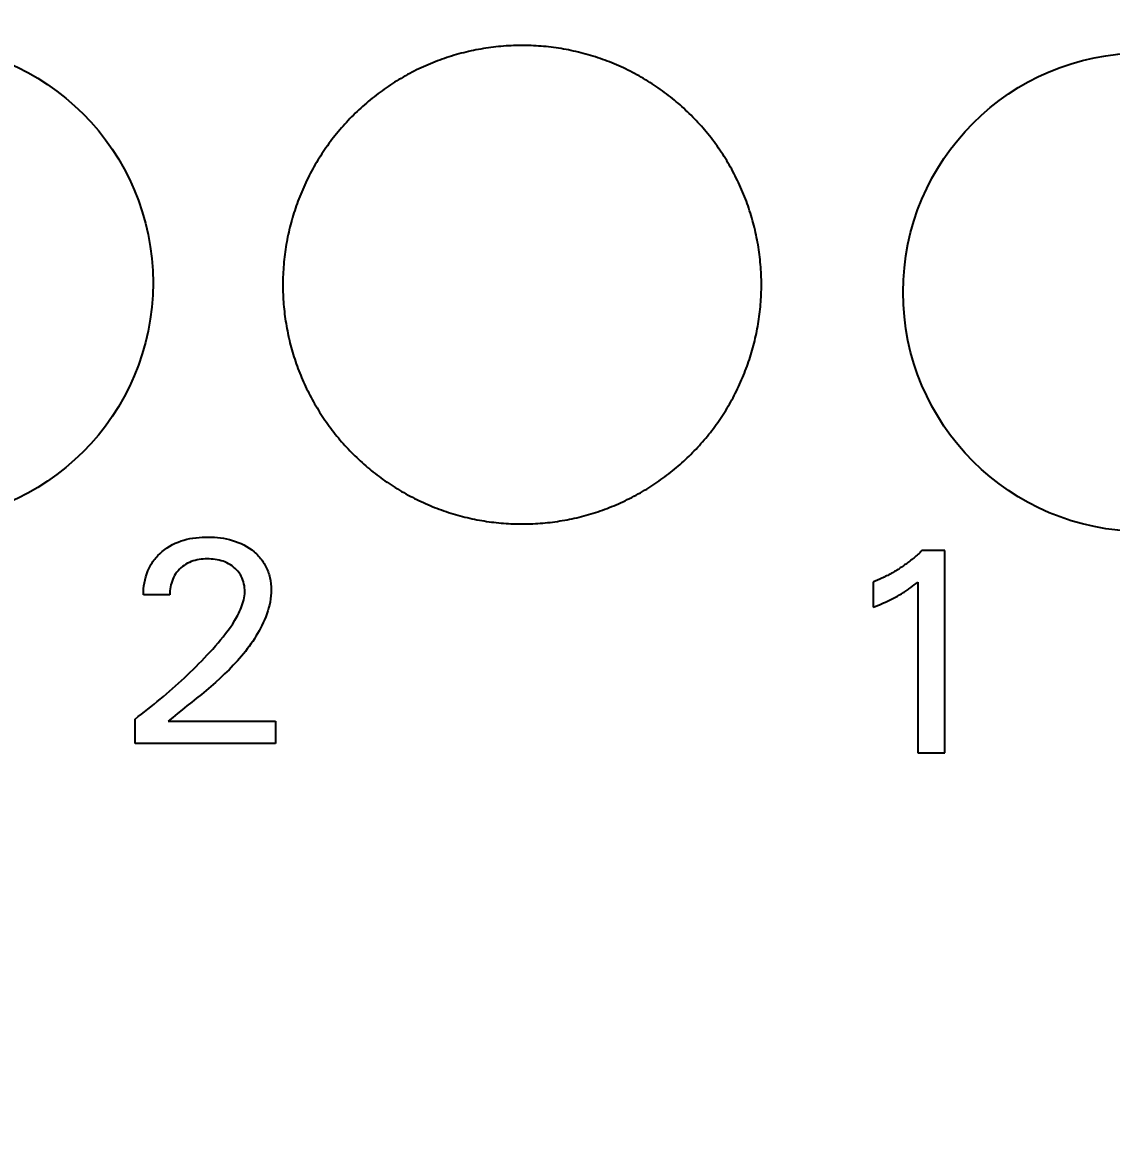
# Model space of a CAD drawing. Extents: x 0 to 420, y 0 to 297.
# Drawn here: x 124.38 to 133.48, y 156.59 to 166.04 of the extents above; entities that cross this region are included whole.
import ezdxf
from ezdxf.enums import TextEntityAlignment as Align

# ---------------------------------------------------------------- set-up
doc = ezdxf.new("R2010")
doc.units = 0
doc.header["$LTSCALE"] = 23.1
for name, color, linetype in [('10000_FRONT', 7, 'CONTINUOUS'), ('10100_DIM_FRONT', 7, 'CONTINUOUS'), ('10500_FRONT_LABELING', 7, 'CONTINUOUS')]:
    doc.layers.add(name, color=color, linetype=linetype)
doc.dimstyles.get("Standard").update_dxf_attribs({"dimtxt": 2.5, "dimasz": 2.5, "dimexe": 1.25, "dimexo": 0.625, "dimtad": 1, "dimcen": 2.5, "dimazin": 3, "dimtfac": 1, "dimtmove": 0, "dimatfit": 3})

# ---------------------------------------------------------------- blocks, each defined once
blk = doc.blocks.new('*D1')
at = {"layer": '10100_DIM_FRONT', "linetype": 'CONTINUOUS'}
for p, q in [((146.3081, 189.647), (146.3081, 124.8979)), ((102.8081, 149.198), (102.8081, 124.8979)), ((102.8081, 126.8979), (124.5581, 126.8979)), ((146.3081, 126.8979), (124.5581, 126.8979))]:
    blk.add_line(p, q, dxfattribs=at)
for points in [[(106.3081, 127.3979), (102.8081, 126.8979), (106.3081, 126.3979)], [(142.8081, 126.3979), (146.3081, 126.8979), (142.8081, 127.3979)]]:
    blk.add_solid(points, dxfattribs=at)
blk.add_text('43,5', height=3.5, dxfattribs=at).set_placement((120.5248, 127.7729), (130.2748, 127.7729), align=Align.FIT)

msp = doc.modelspace()

# ---------------------------------------------------------------- linework, layer by layer
at = {"layer": '10000_FRONT', "color": 7, "linetype": 'CONTINUOUS'}
for points in [[(130.5581, 163.848), (130.5579, 163.8691), (130.5576, 163.8902), (130.5571, 163.9113), (130.5563, 163.9323), (130.5553, 163.9533), (130.554, 163.9743), (130.5526, 163.9952), (130.5509, 164.0161), (130.5491, 164.037), (130.547, 164.0578), (130.5447, 164.0786), (130.5422, 164.0993), (130.5394, 164.12), (130.5365, 164.1407), (130.5333, 164.1614), (130.53, 164.182), (130.5264, 164.2025), (130.5226, 164.223), (130.5185, 164.2435), (130.5143, 164.264), (130.5099, 164.2844), (130.5052, 164.3048), (130.5003, 164.3251), (130.4952, 164.3454), (130.4899, 164.3657), (130.4844, 164.386), (130.4786, 164.4062), (130.4726, 164.4263), (130.4664, 164.4464), (130.46, 164.4665), (130.4534, 164.4866), (130.4465, 164.5066), (130.4394, 164.5265), (130.4322, 164.5464), (130.4247, 164.5661), (130.417, 164.5857), (130.4091, 164.6053), (130.4011, 164.6247), (130.3928, 164.644), (130.3844, 164.6632), (130.3757, 164.6823), (130.3669, 164.7012), (130.3578, 164.7201), (130.3486, 164.7389), (130.3392, 164.7576), (130.3296, 164.7761), (130.3198, 164.7946), (130.3098, 164.8129), (130.2997, 164.8312), (130.2893, 164.8493), (130.2787, 164.8673), (130.268, 164.8853), (130.2571, 164.9031), (130.2459, 164.9208), (130.2346, 164.9384), (130.2231, 164.9559), (130.2114, 164.9733), (130.1995, 164.9906), (130.1874, 165.0078), (130.1751, 165.0249), (130.1626, 165.0418), (130.1499, 165.0587), (130.1371, 165.0755), (130.124, 165.0921), (130.1107, 165.1086), (130.0973, 165.125), (130.0837, 165.1412), (130.07, 165.1572), (130.0561, 165.173), (130.0421, 165.1887), (130.0279, 165.2043), (130.0136, 165.2196), (129.9991, 165.2348), (129.9845, 165.2498), (129.9697, 165.2647), (129.9548, 165.2794), (129.9398, 165.2939), (129.9246, 165.3083), (129.9093, 165.3225), (129.8938, 165.3366), (129.8781, 165.3504), (129.8624, 165.3642), (129.8464, 165.3777), (129.8304, 165.3911), (129.8141, 165.4043), (129.7978, 165.4174), (129.7813, 165.4303), (129.7646, 165.443), (129.7478, 165.4556), (129.7309, 165.468), (129.7138, 165.4802), (129.6965, 165.4923), (129.6791, 165.5042), (129.6616, 165.516), (129.6439, 165.5275), (129.626, 165.5389), (129.608, 165.5502), (129.5899, 165.5612), (129.5718, 165.572), (129.5535, 165.5826), (129.5351, 165.593), (129.5167, 165.6032), (129.4982, 165.6132), (129.4796, 165.623), (129.4609, 165.6325), (129.4421, 165.6419), (129.4232, 165.6511), (129.4043, 165.6601), (129.3853, 165.6689), (129.3662, 165.6774), (129.347, 165.6858), (129.3277, 165.6939), (129.3083, 165.7019), (129.2889, 165.7096), (129.2694, 165.7172), (129.2498, 165.7245), (129.2301, 165.7317), (129.2103, 165.7386), (129.1905, 165.7454), (129.1705, 165.7519), (129.1505, 165.7582), (129.1304, 165.7643), (129.1102, 165.7703), (129.0899, 165.776), (129.0695, 165.7815), (129.0491, 165.7868), (129.0286, 165.7918), (129.0079, 165.7967), (128.9872, 165.8014), (128.9665, 165.8058), (128.9457, 165.81), (128.925, 165.814), (128.9042, 165.8178), (128.8834, 165.8213), (128.8626, 165.8246), (128.8418, 165.8277), (128.821, 165.8306), (128.8002, 165.8332), (128.7793, 165.8356), (128.7585, 165.8378), (128.7376, 165.8398), (128.7167, 165.8416), (128.6959, 165.8432), (128.675, 165.8445), (128.6541, 165.8456), (128.6331, 165.8465), (128.6122, 165.8472), (128.5913, 165.8477), (128.5703, 165.8479), (128.5494, 165.8479), (128.5284, 165.8477), (128.5074, 165.8473), (128.4864, 165.8467), (128.4654, 165.8458), (128.4444, 165.8447), (128.4234, 165.8434), (128.4023, 165.8419), (128.3813, 165.8401), (128.3602, 165.8382), (128.3391, 165.836), (128.3181, 165.8335), (128.297, 165.8309), (128.276, 165.828), (128.2551, 165.8249), (128.2342, 165.8216), (128.2135, 165.818), (128.1927, 165.8143), (128.1721, 165.8104), (128.1515, 165.8062), (128.1309, 165.8018), (128.1105, 165.7972), (128.09, 165.7924), (128.0697, 165.7874), (128.0494, 165.7822), (128.0292, 165.7768), (128.009, 165.7711), (127.9889, 165.7653), (127.9689, 165.7592), (127.9489, 165.7529), (127.929, 165.7464), (127.9092, 165.7398), (127.8894, 165.7329), (127.8696, 165.7257), (127.85, 165.7184), (127.8304, 165.7109), (127.8108, 165.7031), (127.7914, 165.6952), (127.772, 165.687), (127.7526, 165.6786), (127.7333, 165.67), (127.7141, 165.6612), (127.6949, 165.6521), (127.6759, 165.6429), (127.6569, 165.6334), (127.638, 165.6238), (127.6193, 165.6139), (127.6007, 165.6039), (127.5823, 165.5937), (127.564, 165.5834)], [(127.564, 165.5834), (127.5458, 165.5728), (127.5277, 165.5621), (127.5098, 165.5512), (127.492, 165.5401), (127.4743, 165.5289), (127.4568, 165.5174), (127.4393, 165.5058), (127.422, 165.494), (127.4049, 165.482), (127.3879, 165.4699), (127.371, 165.4576), (127.3542, 165.4451), (127.3375, 165.4324), (127.321, 165.4195), (127.3046, 165.4065), (127.2884, 165.3933), (127.2722, 165.3799), (127.2562, 165.3663), (127.2403, 165.3525), (127.2246, 165.3386), (127.209, 165.3245), (127.1935, 165.3102), (127.1782, 165.2957), (127.1629, 165.281), (127.1479, 165.2662), (127.1329, 165.2512), (127.1181, 165.236), (127.1035, 165.2207), (127.0891, 165.2052), (127.0749, 165.1896), (127.0609, 165.174), (127.047, 165.1581), (127.0333, 165.1422), (127.0198, 165.1261), (127.0065, 165.1099), (126.9934, 165.0936), (126.9804, 165.0771), (126.9676, 165.0606), (126.955, 165.0439), (126.9426, 165.027), (126.9304, 165.0101), (126.9183, 164.993), (126.9064, 164.9758), (126.8947, 164.9585), (126.8832, 164.9411), (126.8719, 164.9235), (126.8607, 164.9058), (126.8497, 164.888), (126.8389, 164.87), (126.8283, 164.8519), (126.8178, 164.8337), (126.8076, 164.8154), (126.7975, 164.7969), (126.7876, 164.7784), (126.7779, 164.7596), (126.7684, 164.7408), (126.7591, 164.7218), (126.7499, 164.7027), (126.741, 164.6835), (126.7322, 164.6643), (126.7237, 164.645), (126.7154, 164.6256), (126.7074, 164.6062), (126.6995, 164.5867), (126.6918, 164.5671), (126.6844, 164.5475), (126.6772, 164.5278), (126.6702, 164.5081), (126.6634, 164.4883), (126.6568, 164.4685), (126.6504, 164.4486), (126.6442, 164.4286), (126.6383, 164.4086), (126.6325, 164.3885), (126.627, 164.3684), (126.6216, 164.3482), (126.6165, 164.3279), (126.6116, 164.3076), (126.6069, 164.2872), (126.6024, 164.2668), (126.5981, 164.2463), (126.5941, 164.2257), (126.5902, 164.2051), (126.5866, 164.1845), (126.5831, 164.1637), (126.5799, 164.1429), (126.5769, 164.1221), (126.5741, 164.1012), (126.5716, 164.0802), (126.5692, 164.0592), (126.5671, 164.0381), (126.5652, 164.017), (126.5635, 163.9959), (126.5621, 163.9748), (126.5608, 163.9537), (126.5598, 163.9326), (126.5591, 163.9114), (126.5585, 163.8903), (126.5582, 163.8691), (126.5581, 163.848)], [(126.5581, 163.848), (126.5582, 163.8273), (126.5585, 163.8068), (126.559, 163.7862), (126.5598, 163.7657), (126.5607, 163.7453), (126.5619, 163.7249), (126.5632, 163.7045), (126.5648, 163.6841), (126.5666, 163.6638), (126.5686, 163.6435), (126.5707, 163.6232), (126.5731, 163.603), (126.5757, 163.5828), (126.5785, 163.5627), (126.5815, 163.5426), (126.5847, 163.5225), (126.5881, 163.5025), (126.5917, 163.4824), (126.5956, 163.4625), (126.5996, 163.4425), (126.6038, 163.4226), (126.6082, 163.4028), (126.6129, 163.3829), (126.6177, 163.3631), (126.6227, 163.3434), (126.628, 163.3236), (126.6334, 163.3039), (126.6391, 163.2843), (126.645, 163.2646), (126.6511, 163.245), (126.6574, 163.2255), (126.6639, 163.206), (126.6706, 163.1865), (126.6775, 163.1671), (126.6846, 163.1478), (126.6919, 163.1286), (126.6994, 163.1095), (126.7071, 163.0904), (126.7149, 163.0715), (126.723, 163.0527), (126.7312, 163.034), (126.7396, 163.0154), (126.7482, 162.9969), (126.7569, 162.9785), (126.7659, 162.9603), (126.775, 162.9421), (126.7843, 162.924), (126.7938, 162.906), (126.8035, 162.8881), (126.8134, 162.8703), (126.8234, 162.8526), (126.8336, 162.835), (126.844, 162.8175), (126.8546, 162.8001), (126.8653, 162.7828), (126.8763, 162.7656), (126.8874, 162.7485), (126.8987, 162.7315), (126.9102, 162.7146), (126.9219, 162.6978), (126.9337, 162.6811), (126.9457, 162.6645), (126.958, 162.648), (126.9704, 162.6317), (126.983, 162.6154), (126.9958, 162.5992), (127.0087, 162.5832), (127.0219, 162.5673), (127.0351, 162.5515), (127.0485, 162.536), (127.062, 162.5206), (127.0757, 162.5053), (127.0895, 162.4902), (127.1035, 162.4753), (127.1176, 162.4605), (127.1318, 162.4459), (127.1462, 162.4314), (127.1607, 162.4171), (127.1754, 162.4029), (127.1902, 162.3889), (127.2051, 162.375), (127.2201, 162.3613), (127.2353, 162.3478), (127.2507, 162.3344), (127.2662, 162.3212), (127.2818, 162.3081), (127.2975, 162.2952), (127.3134, 162.2824), (127.3295, 162.2698), (127.3456, 162.2573), (127.362, 162.245), (127.3784, 162.2329), (127.395, 162.2209), (127.4117, 162.2091), (127.4286, 162.1974), (127.4456, 162.1859), (127.4628, 162.1745), (127.4801, 162.1633), (127.4975, 162.1523), (127.5151, 162.1415), (127.5327, 162.1308), (127.5505, 162.1203), (127.5683, 162.1101), (127.5862, 162.1), (127.6042, 162.0901), (127.6223, 162.0804), (127.6404, 162.071), (127.6586, 162.0617), (127.6769, 162.0526), (127.6953, 162.0436), (127.7137, 162.0349), (127.7323, 162.0264), (127.7509, 162.0181), (127.7696, 162.0099), (127.7884, 162.002), (127.8072, 161.9942), (127.8261, 161.9867), (127.8452, 161.9793), (127.8642, 161.9721), (127.8834, 161.9652), (127.9027, 161.9584), (127.922, 161.9518), (127.9414, 161.9454), (127.9609, 161.9392), (127.9804, 161.9332), (128.0001, 161.9273), (128.0198, 161.9217), (128.0396, 161.9163), (128.0595, 161.9111), (128.0795, 161.906), (128.0995, 161.9012), (128.1197, 161.8966), (128.1399, 161.8922), (128.1601, 161.888), (128.1803, 161.884), (128.2005, 161.8802), (128.2208, 161.8766), (128.241, 161.8733), (128.2613, 161.8701), (128.2816, 161.8672), (128.3018, 161.8645), (128.3221, 161.862), (128.3424, 161.8597), (128.3627, 161.8576), (128.3831, 161.8557), (128.4034, 161.854), (128.4238, 161.8525), (128.4441, 161.8512), (128.4645, 161.8502), (128.4849, 161.8493), (128.5052, 161.8487), (128.5256, 161.8482), (128.546, 161.848), (128.5665, 161.848), (128.5869, 161.8482), (128.6073, 161.8486), (128.6278, 161.8492), (128.6483, 161.85), (128.6687, 161.851), (128.6892, 161.8522), (128.7097, 161.8537), (128.7302, 161.8554), (128.7507, 161.8572), (128.7712, 161.8593), (128.7918, 161.8616), (128.8123, 161.8642), (128.8328, 161.8669), (128.8532, 161.8698), (128.8735, 161.873), (128.8938, 161.8763), (128.914, 161.8799), (128.9341, 161.8836), (128.9542, 161.8876), (128.9743, 161.8917), (128.9943, 161.8961), (129.0142, 161.9007), (129.034, 161.9054), (129.0538, 161.9104), (129.0736, 161.9155), (129.0932, 161.9209), (129.1129, 161.9265), (129.1324, 161.9322), (129.1519, 161.9382), (129.1714, 161.9443), (129.1908, 161.9507), (129.2101, 161.9572), (129.2294, 161.964), (129.2486, 161.9709), (129.2677, 161.9781), (129.2868, 161.9854), (129.3058, 161.993), (129.3248, 162.0008), (129.3437, 162.0087), (129.3625, 162.0169), (129.3813, 162.0253), (129.4001, 162.0338), (129.4187, 162.0426), (129.4373, 162.0516), (129.4558, 162.0608)], [(129.4558, 162.0608), (129.4742, 162.0701), (129.4925, 162.0797), (129.5106, 162.0894), (129.5286, 162.0992), (129.5465, 162.1093), (129.5642, 162.1195), (129.5819, 162.1299), (129.5994, 162.1404), (129.6168, 162.1512), (129.634, 162.1621), (129.6512, 162.1731), (129.6682, 162.1844), (129.6851, 162.1958), (129.7019, 162.2073), (129.7186, 162.2191), (129.7351, 162.231), (129.7515, 162.243), (129.7678, 162.2553), (129.784, 162.2677), (129.8, 162.2803), (129.8159, 162.293), (129.8317, 162.3059), (129.8474, 162.319), (129.863, 162.3323), (129.8784, 162.3457), (129.8937, 162.3593), (129.9089, 162.3731), (129.924, 162.387), (129.9389, 162.4011), (129.9537, 162.4154), (129.9684, 162.4299), (129.983, 162.4445), (129.9974, 162.4593), (130.0116, 162.4742), (130.0256, 162.4892), (130.0395, 162.5044), (130.0532, 162.5197), (130.0667, 162.535), (130.0801, 162.5505), (130.0933, 162.5662), (130.1063, 162.5819), (130.1191, 162.5978), (130.1318, 162.6138), (130.1443, 162.6299), (130.1566, 162.6461), (130.1688, 162.6624), (130.1808, 162.6789), (130.1926, 162.6954), (130.2042, 162.7121), (130.2157, 162.729), (130.227, 162.7459), (130.2382, 162.7629), (130.2491, 162.7801), (130.2599, 162.7974), (130.2706, 162.8148), (130.281, 162.8323), (130.2913, 162.85), (130.3014, 162.8677), (130.3113, 162.8856), (130.3211, 162.9036), (130.3307, 162.9218), (130.3401, 162.94), (130.3494, 162.9584), (130.3584, 162.9769), (130.3673, 162.9955), (130.376, 163.0142), (130.3845, 163.0329), (130.3927, 163.0517), (130.4008, 163.0706), (130.4087, 163.0895), (130.4163, 163.1085), (130.4238, 163.1275), (130.4311, 163.1466), (130.4381, 163.1658), (130.445, 163.185), (130.4516, 163.2043), (130.4581, 163.2236), (130.4643, 163.243), (130.4704, 163.2624), (130.4762, 163.2819), (130.4819, 163.3014), (130.4874, 163.321), (130.4926, 163.3407), (130.4977, 163.3604), (130.5026, 163.3801), (130.5072, 163.3999), (130.5117, 163.4198), (130.516, 163.4398), (130.52, 163.4597), (130.5239, 163.4798), (130.5275, 163.4999), (130.531, 163.52), (130.5343, 163.5403), (130.5373, 163.5605), (130.5402, 163.5809), (130.5428, 163.6013), (130.5452, 163.6217), (130.5475, 163.6422), (130.5495, 163.6627), (130.5513, 163.6833), (130.5529, 163.7038), (130.5543, 163.7244), (130.5554, 163.7449), (130.5564, 163.7655), (130.5571, 163.7861), (130.5576, 163.8067), (130.558, 163.8273), (130.5581, 163.848)]]:
    msp.add_lwpolyline(points, dxfattribs=at)
for centre in [(123.4729, 163.8636), (133.7427, 163.7851)]:
    msp.add_circle(centre, 2, dxfattribs=at)
at = {"layer": '10500_FRONT_LABELING', "color": 7, "linetype": 'CONTINUOUS'}
for p, q in [((132.0927, 161.6254), (131.8999, 161.6254)), ((132.0927, 159.9351), (132.0927, 161.6254)), ((131.4927, 161.364), (131.4927, 161.1519)), ((131.865, 161.3628), (131.865, 159.9351)), ((125.6132, 161.2545), (125.3928, 161.2545)), ((125.3229, 160.0136), (125.3229, 160.2172)), ((125.6, 160.1991), (126.4952, 160.1991)), ((126.4952, 160.1991), (126.4952, 160.0136)), ((126.4952, 160.0136), (125.3229, 160.0136)), ((131.865, 159.9351), (132.0927, 159.9351))]:
    msp.add_line(p, q, dxfattribs=at)
for points in [[(125.3928, 161.2545), (125.393, 161.28), (125.3944, 161.3056), (125.3971, 161.3312), (125.4009, 161.3567), (125.4061, 161.382), (125.4125, 161.407), (125.4202, 161.4315), (125.4293, 161.4556), (125.4344, 161.4674), (125.4398, 161.4791), (125.4456, 161.4905), (125.4517, 161.5018), (125.4582, 161.5129), (125.465, 161.5238), (125.4722, 161.5344), (125.4797, 161.5448), (125.4876, 161.555), (125.4957, 161.5649), (125.5042, 161.5746), (125.513, 161.584), (125.5313, 161.6021), (125.5506, 161.6191), (125.5708, 161.635), (125.5919, 161.6497), (125.6137, 161.6633), (125.6361, 161.6757), (125.6592, 161.687), (125.6829, 161.697), (125.707, 161.7058), (125.7315, 161.7135), (125.7563, 161.72), (125.7814, 161.7255), (125.8067, 161.73), (125.8321, 161.7335), (125.8576, 161.7361), (125.8832, 161.7378), (125.9088, 161.7387), (125.9345, 161.7389), (125.9602, 161.7383), (125.9858, 161.737), (126.0114, 161.7349), (126.0368, 161.732), (126.0622, 161.7281), (126.0874, 161.7234), (126.1124, 161.7176), (126.1372, 161.7108), (126.1616, 161.703), (126.1857, 161.694), (126.2092, 161.6839), (126.2322, 161.6725), (126.2547, 161.66), (126.2764, 161.6463), (126.2974, 161.6315), (126.3176, 161.6155), (126.3273, 161.6071), (126.3368, 161.5984), (126.3461, 161.5894), (126.355, 161.5802), (126.3636, 161.5706), (126.3719, 161.5608), (126.3799, 161.5507), (126.3874, 161.5404), (126.3946, 161.5297), (126.4015, 161.5189), (126.4079, 161.5077), (126.414, 161.4964), (126.4196, 161.4849), (126.4249, 161.4731), (126.4299, 161.4612), (126.4344, 161.4492), (126.4386, 161.437), (126.4423, 161.4247), (126.4458, 161.4123), (126.4488, 161.3997), (126.4538, 161.3745), (126.4573, 161.349), (126.4595, 161.3234), (126.4603, 161.2978), (126.4597, 161.2721), (126.4579, 161.2466), (126.4549, 161.2211), (126.4507, 161.1958), (126.4455, 161.1706), (126.4392, 161.1455), (126.4319, 161.1207), (126.4238, 161.0961), (126.4148, 161.0717), (126.405, 161.0476), (126.3945, 161.0237), (126.3834, 161.0002), (126.3716, 160.977), (126.3594, 160.9541), (126.3466, 160.9316), (126.3334, 160.9094), (126.3198, 160.8876), (126.3057, 160.8661), (126.2911, 160.8449), (126.2762, 160.824), (126.2609, 160.8034), (126.2452, 160.7831), (126.2291, 160.7631), (126.2127, 160.7434), (126.196, 160.7239), (126.179, 160.7047), (126.144, 160.667), (126.108, 160.6302), (126.0711, 160.5942), (126.0333, 160.5589), (125.9948, 160.5244), (125.9558, 160.4904), (125.9164, 160.4569), (125.8766, 160.4239), (125.8367, 160.3913), (125.7966, 160.359), (125.7567, 160.3269), (125.7169, 160.2949), (125.6775, 160.263), (125.6384, 160.2311), (125.6, 160.1991)], [(131.8999, 161.6254), (131.8919, 161.6178), (131.8839, 161.6102), (131.8758, 161.6026), (131.8676, 161.5952), (131.8593, 161.5878), (131.851, 161.5805), (131.8426, 161.5733), (131.8342, 161.5661), (131.8257, 161.559), (131.8171, 161.552), (131.8084, 161.5451), (131.7997, 161.5383), (131.791, 161.5315), (131.7821, 161.5248), (131.7733, 161.5182), (131.7643, 161.5117), (131.7553, 161.5052), (131.7462, 161.4989), (131.7371, 161.4926), (131.7279, 161.4864), (131.7187, 161.4803), (131.7094, 161.4743), (131.7001, 161.4683), (131.6907, 161.4625), (131.6812, 161.4567), (131.6717, 161.451), (131.6622, 161.4454), (131.6526, 161.4399), (131.6429, 161.4345), (131.6332, 161.4291), (131.6235, 161.4239), (131.6137, 161.4187), (131.6039, 161.4137), (131.594, 161.4087), (131.584, 161.4038), (131.5741, 161.399), (131.564, 161.3943), (131.554, 161.3897), (131.5439, 161.3852), (131.5337, 161.3807), (131.5235, 161.3764), (131.5133, 161.3722), (131.503, 161.368), (131.4927, 161.364)], [(125.3229, 160.2172), (125.3497, 160.2376), (125.3763, 160.2581), (125.4029, 160.2789), (125.4293, 160.2997), (125.4556, 160.3208), (125.4817, 160.342), (125.5078, 160.3634), (125.5336, 160.3849), (125.5594, 160.4066), (125.585, 160.4285), (125.6104, 160.4506), (125.6357, 160.4728), (125.6609, 160.4952), (125.6859, 160.5177), (125.7107, 160.5404), (125.7354, 160.5633), (125.76, 160.5864), (125.7843, 160.6097), (125.8085, 160.6331), (125.8325, 160.6567), (125.8563, 160.6806), (125.8799, 160.7046), (125.9033, 160.7288), (125.9265, 160.7533), (125.9494, 160.778), (125.972, 160.803), (125.9943, 160.8282), (126.0162, 160.8538), (126.0378, 160.8796), (126.0591, 160.9058), (126.0799, 160.9323), (126.1002, 160.9592), (126.1199, 160.9865), (126.1389, 161.0144), (126.1569, 161.0428), (126.1655, 161.0573), (126.1738, 161.072), (126.1818, 161.0869), (126.1895, 161.102), (126.1968, 161.1173), (126.2038, 161.1328), (126.2104, 161.1485), (126.2164, 161.1645), (126.2219, 161.1806), (126.2268, 161.1969), (126.231, 161.2133), (126.2345, 161.2298), (126.2372, 161.2465), (126.239, 161.2632), (126.2398, 161.28), (126.2396, 161.2969), (126.2385, 161.3137), (126.2363, 161.3305), (126.2332, 161.3471), (126.2291, 161.3635), (126.224, 161.3797), (126.218, 161.3955), (126.2108, 161.4108), (126.2027, 161.4255), (126.1981, 161.4326), (126.1934, 161.4396), (126.183, 161.4529), (126.1717, 161.4655), (126.1596, 161.4773), (126.1467, 161.4883), (126.1332, 161.4984), (126.1191, 161.5077), (126.1045, 161.5162), (126.0894, 161.5237), (126.0739, 161.5304), (126.0581, 161.5362), (126.042, 161.5411), (126.0256, 161.5453), (126.0091, 161.5487), (125.9924, 161.5514), (125.9757, 161.5534), (125.9589, 161.5548), (125.9421, 161.5556), (125.9252, 161.5557), (125.9083, 161.5554), (125.8915, 161.5544), (125.8747, 161.5528), (125.858, 161.5505), (125.8414, 161.5474), (125.825, 161.5435), (125.8088, 161.5388), (125.7928, 161.5332), (125.7772, 161.5268), (125.762, 161.5194), (125.7473, 161.5112), (125.7331, 161.5021), (125.7194, 161.4922), (125.7064, 161.4814), (125.6941, 161.4699), (125.6824, 161.4576), (125.6716, 161.4446), (125.6617, 161.4309), (125.6527, 161.4167), (125.6447, 161.4018), (125.6376, 161.3865), (125.6316, 161.3708), (125.6264, 161.3546), (125.6221, 161.3383), (125.6187, 161.3217), (125.6162, 161.3049), (125.6144, 161.2881), (125.6135, 161.2713), (125.6132, 161.2545)], [(131.4927, 161.1519), (131.5101, 161.1588), (131.5274, 161.1658), (131.5447, 161.173), (131.5619, 161.1802), (131.5791, 161.1877), (131.5961, 161.1953), (131.6131, 161.2031), (131.63, 161.2111), (131.6468, 161.2193), (131.6635, 161.2278), (131.68, 161.2365), (131.6964, 161.2455), (131.7127, 161.2547), (131.7288, 161.2643), (131.7368, 161.2691), (131.7447, 161.2741), (131.7526, 161.2791), (131.7604, 161.2842), (131.7682, 161.2894), (131.7759, 161.2947), (131.7836, 161.3), (131.7912, 161.3054), (131.7988, 161.3109), (131.8063, 161.3164), (131.8212, 161.3277), (131.8359, 161.3392), (131.8505, 161.3509), (131.865, 161.3628)]]:
    msp.add_lwpolyline(points, dxfattribs=at)

# ---------------------------------------------------------------- dimensions: what is measured, and where the dimension line sits
at = {"layer": '10100_DIM_FRONT', "linetype": 'CONTINUOUS'}
dim = msp.add_linear_dim(base=(146.3081, 126.8979), p1=(102.8081, 149.198), p2=(146.3081, 189.647), dimstyle='Standard', dxfattribs=at)
dim.commit()
dim.dimension.update_dxf_attribs({"geometry": '*D1', "text_midpoint": (125.3998, 129.5229), "dimtype": 128})

doc.saveas('drawing.dxf')
